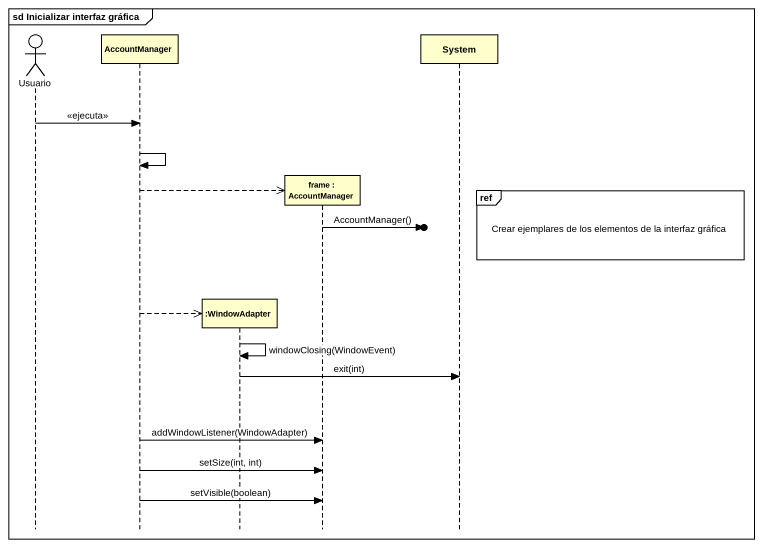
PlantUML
@startuml
mainframe sd Inicializar interfaz gráfica
hide footbox
actor Usuario
participant AccountManager
participant ":WindowAdapter" as WindowAdapter
participant "frame : AccountManager" as frame_
participant System

Usuario -> AccountManager : <<ejecuta>>
AccountManager -> AccountManager
ref over System : Crear ejemplares de los elementos de la interfaz gráfica
AccountManager -->> frame_ **
frame_ ->o] : AccountManager()
AccountManager -->> WindowAdapter **
WindowAdapter -> WindowAdapter : windowClosing(WindowEvent)
WindowAdapter -> System : exit(int)
AccountManager -> frame_ : addWindowListener(WindowAdapter)
AccountManager -> frame_ : setSize(int, int)
AccountManager -> frame_ : setVisible(boolean)
@enduml
